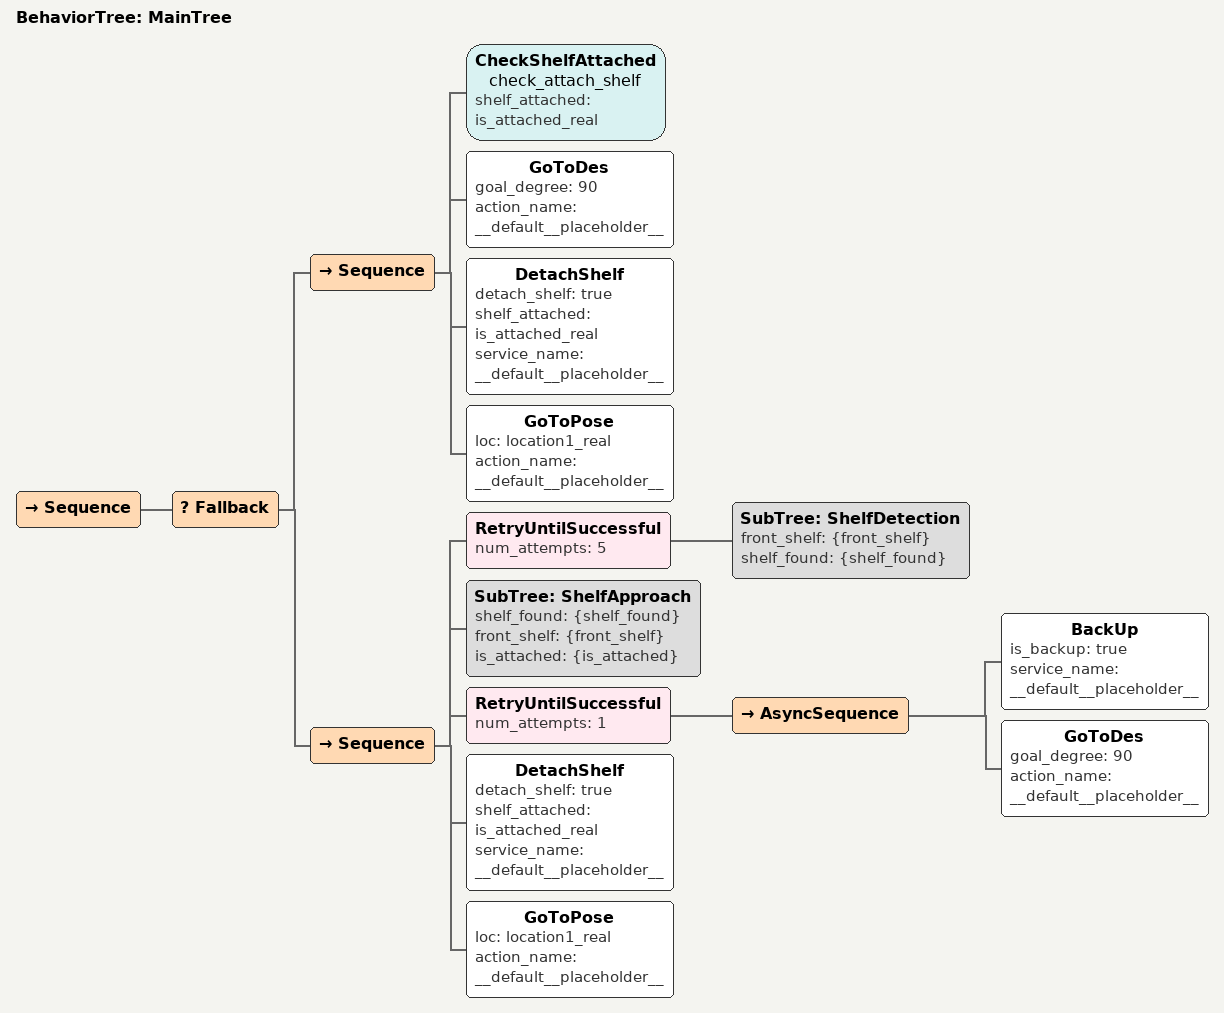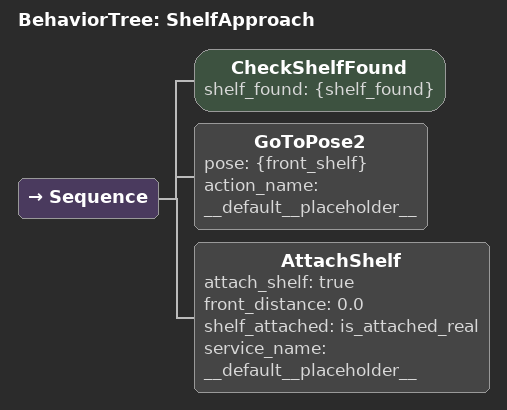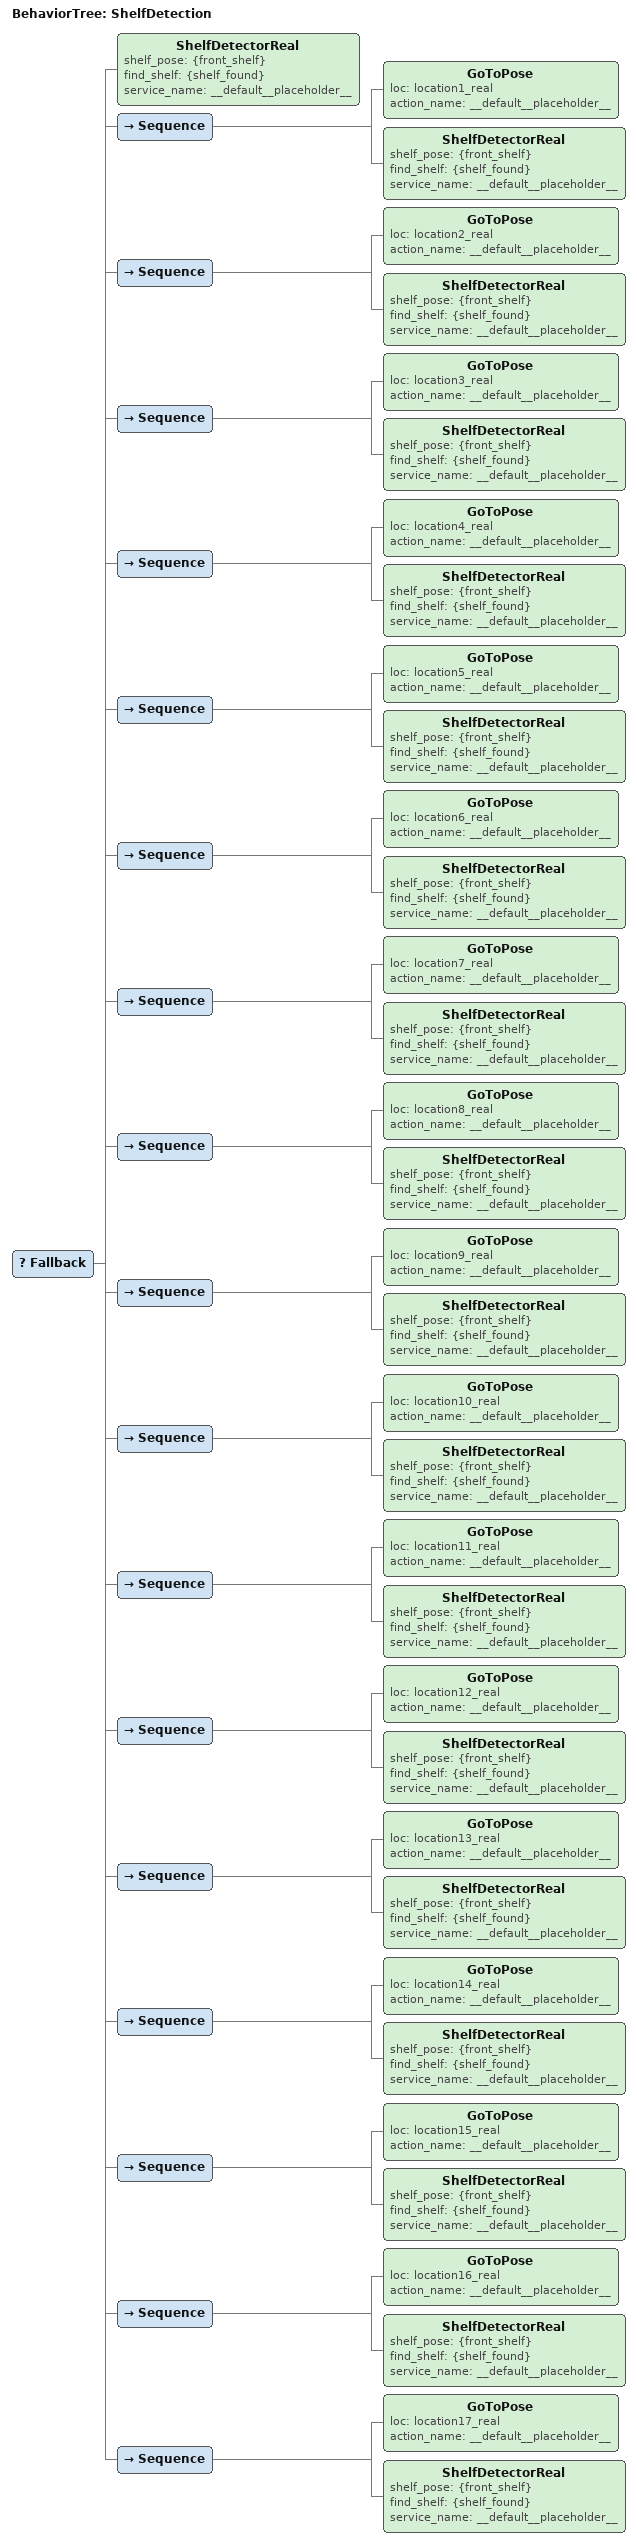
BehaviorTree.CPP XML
<BehaviorTree ID="MainTree">
  <Sequence>
    <Fallback>
      <Sequence>
        <CheckShelfAttached name="check_attach_shelf" shelf_attached="is_attached_real"/>
        <GoToDes goal_degree="90" action_name="__default__placeholder__"/>
        <DetachShelf detach_shelf="true" shelf_attached="is_attached_real" service_name="__default__placeholder__"/>
        <GoToPose loc="location1_real" action_name="__default__placeholder__"/>
      </Sequence>
      <Sequence>
        <RetryUntilSuccessful num_attempts="5">
          <SubTree ID="ShelfDetection" front_shelf="{front_shelf}" shelf_found="{shelf_found}"/>
        </RetryUntilSuccessful>
        <SubTree ID="ShelfApproach" shelf_found="{shelf_found}" front_shelf="{front_shelf}" is_attached="{is_attached}"/>
        <RetryUntilSuccessful num_attempts="1">
          <AsyncSequence>
            <BackUp is_backup="true" service_name="__default__placeholder__"/>
            <GoToDes goal_degree="90" action_name="__default__placeholder__"/>
          </AsyncSequence>
        </RetryUntilSuccessful>
        <DetachShelf detach_shelf="true" shelf_attached="is_attached_real" service_name="__default__placeholder__"/>
        <GoToPose loc="location1_real" action_name="__default__placeholder__"/>
      </Sequence>
    </Fallback>
  </Sequence>
</BehaviorTree>

<BehaviorTree ID="ShelfApproach">
  <Sequence>
    <CheckShelfFound shelf_found="{shelf_found}"/>
    <GoToPose2 pose="{front_shelf}" action_name="__default__placeholder__"/>
    <AttachShelf attach_shelf="true" front_distance="0.0" shelf_attached="is_attached_real" service_name="__default__placeholder__"/>
  </Sequence>
</BehaviorTree>

<BehaviorTree ID="ShelfDetection">
  <Fallback>
    <ShelfDetectorReal shelf_pose="{front_shelf}" find_shelf="{shelf_found}" service_name="__default__placeholder__"/>
    <Sequence>
      <GoToPose loc="location1_real" action_name="__default__placeholder__"/>
      <ShelfDetectorReal shelf_pose="{front_shelf}" find_shelf="{shelf_found}" service_name="__default__placeholder__"/>
    </Sequence>
    <Sequence>
      <GoToPose loc="location2_real" action_name="__default__placeholder__"/>
      <ShelfDetectorReal shelf_pose="{front_shelf}" find_shelf="{shelf_found}" service_name="__default__placeholder__"/>
    </Sequence>
    <Sequence>
      <GoToPose loc="location3_real" action_name="__default__placeholder__"/>
      <ShelfDetectorReal shelf_pose="{front_shelf}" find_shelf="{shelf_found}" service_name="__default__placeholder__"/>
    </Sequence>
    <Sequence>
      <GoToPose loc="location4_real" action_name="__default__placeholder__"/>
      <ShelfDetectorReal shelf_pose="{front_shelf}" find_shelf="{shelf_found}" service_name="__default__placeholder__"/>
    </Sequence>
    <Sequence>
      <GoToPose loc="location5_real" action_name="__default__placeholder__"/>
      <ShelfDetectorReal shelf_pose="{front_shelf}" find_shelf="{shelf_found}" service_name="__default__placeholder__"/>
    </Sequence>
    <Sequence>
      <GoToPose loc="location6_real" action_name="__default__placeholder__"/>
      <ShelfDetectorReal shelf_pose="{front_shelf}" find_shelf="{shelf_found}" service_name="__default__placeholder__"/>
    </Sequence>
    <Sequence>
      <GoToPose loc="location7_real" action_name="__default__placeholder__"/>
      <ShelfDetectorReal shelf_pose="{front_shelf}" find_shelf="{shelf_found}" service_name="__default__placeholder__"/>
    </Sequence>
    <Sequence>
      <GoToPose loc="location8_real" action_name="__default__placeholder__"/>
      <ShelfDetectorReal shelf_pose="{front_shelf}" find_shelf="{shelf_found}" service_name="__default__placeholder__"/>
    </Sequence>
    <Sequence>
      <GoToPose loc="location9_real" action_name="__default__placeholder__"/>
      <ShelfDetectorReal shelf_pose="{front_shelf}" find_shelf="{shelf_found}" service_name="__default__placeholder__"/>
    </Sequence>
    <Sequence>
      <GoToPose loc="location10_real" action_name="__default__placeholder__"/>
      <ShelfDetectorReal shelf_pose="{front_shelf}" find_shelf="{shelf_found}" service_name="__default__placeholder__"/>
    </Sequence>
    <Sequence>
      <GoToPose loc="location11_real" action_name="__default__placeholder__"/>
      <ShelfDetectorReal shelf_pose="{front_shelf}" find_shelf="{shelf_found}" service_name="__default__placeholder__"/>
    </Sequence>
    <Sequence>
      <GoToPose loc="location12_real" action_name="__default__placeholder__"/>
      <ShelfDetectorReal shelf_pose="{front_shelf}" find_shelf="{shelf_found}" service_name="__default__placeholder__"/>
    </Sequence>
    <Sequence>
      <GoToPose loc="location13_real" action_name="__default__placeholder__"/>
      <ShelfDetectorReal shelf_pose="{front_shelf}" find_shelf="{shelf_found}" service_name="__default__placeholder__"/>
    </Sequence>
    <Sequence>
      <GoToPose loc="location14_real" action_name="__default__placeholder__"/>
      <ShelfDetectorReal shelf_pose="{front_shelf}" find_shelf="{shelf_found}" service_name="__default__placeholder__"/>
    </Sequence>
    <Sequence>
      <GoToPose loc="location15_real" action_name="__default__placeholder__"/>
      <ShelfDetectorReal shelf_pose="{front_shelf}" find_shelf="{shelf_found}" service_name="__default__placeholder__"/>
    </Sequence>
    <Sequence>
      <GoToPose loc="location16_real" action_name="__default__placeholder__"/>
      <ShelfDetectorReal shelf_pose="{front_shelf}" find_shelf="{shelf_found}" service_name="__default__placeholder__"/>
    </Sequence>
    <Sequence>
      <GoToPose loc="location17_real" action_name="__default__placeholder__"/>
      <ShelfDetectorReal shelf_pose="{front_shelf}" find_shelf="{shelf_found}" service_name="__default__placeholder__"/>
    </Sequence>
  </Fallback>
</BehaviorTree>
